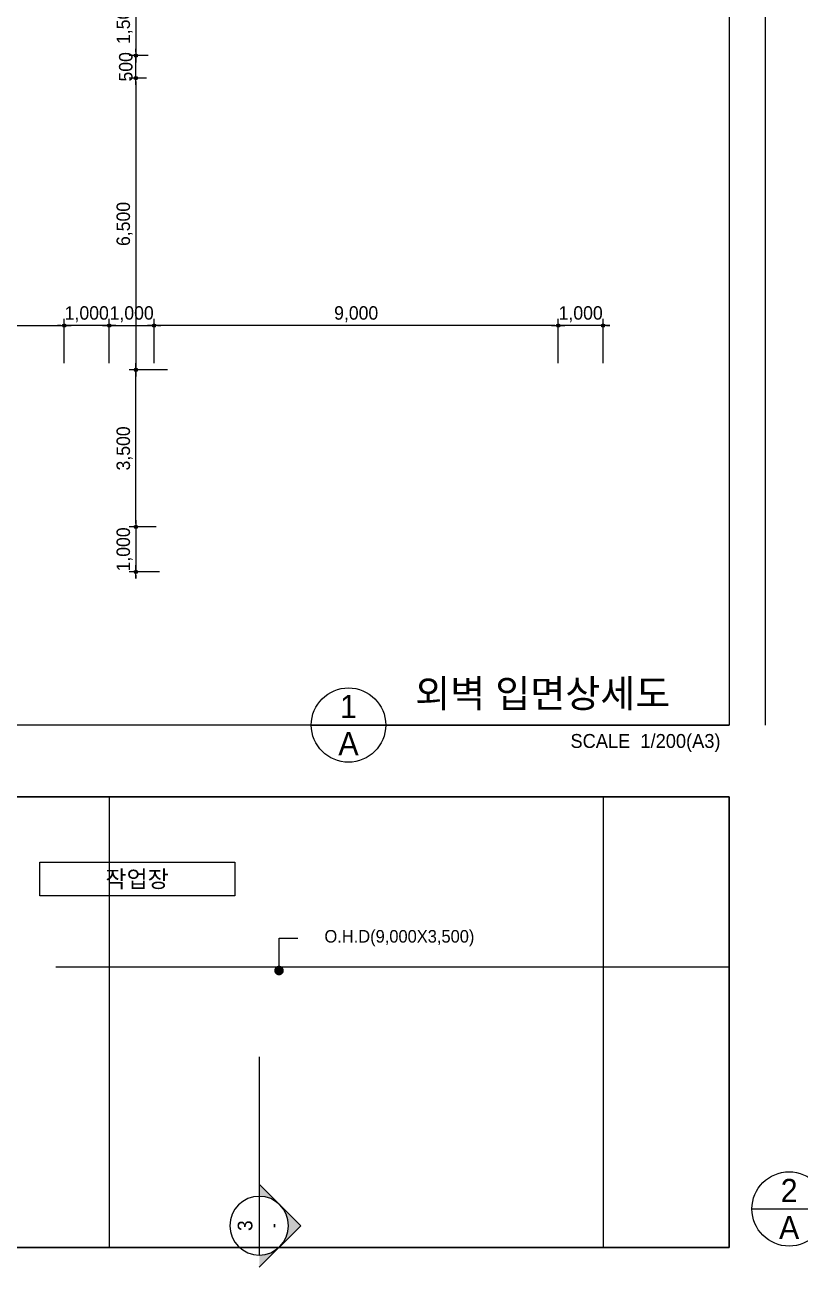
# Model space of a CAD drawing. Header units: millimetres. Extents: x 2569 to 248884, y 2561 to 56321.
# Drawn here: x 102964 to 120231, y 2825 to 30498 of the extents above; entities that cross this region are included whole.
import ezdxf
from ezdxf.enums import TextEntityAlignment as Align
from ezdxf.xclip import XClip

# ---------------------------------------------------------------- set-up
doc = ezdxf.new("R2010")
doc.units = ezdxf.units.MM
doc.linetypes.add('CEN', pattern=[35, 30, -2, 1, -2])
for name, color, linetype in [('4A.TEC CEN', 1, 'CEN'), ('4A.TEC TEXT', 7, 'Continuous'), ('4A.TEC TEXT 2', 3, 'Continuous'), ('4A.TEC 심볼', 7, 'Continuous'), ('MK', 7, 'Continuous'), ('SYM', 1, 'Continuous'), ('㈜SE&C DIM', 7, 'Continuous')]:
    doc.layers.add(name, color=color, linetype=linetype)
doc.layers.add('DEFPOINT', color=135, linetype='Continuous', plot=False)
doc.styles.add('나눔고딕', font='')
doc.styles.add('돋움', font='')
doc.styles.add('돋음체', font='')
doc.styles.get('나눔고딕').set_extended_font_data('Dotum')
doc.styles.get('돋움').set_extended_font_data('Dotum')
doc.styles.get('돋음체').set_extended_font_data('Dotum')
doc.dimstyles.new('DIM_600(외부치수)', dxfattribs={"dimscale": 400, "dimtxt": 3.3, "dimasz": 1, "dimexe": 2, "dimexo": 2, "dimgap": 1, "dimtad": 1, "dimdec": 0, "dimdsep": 46, "dimlunit": 6, "dimtxsty": '나눔고딕', "dimblk1": 'DIMDOT', "dimblk2": 'DIMDOT', "dimsah": 1, "dimcen": 2.5, "dimdle": 1.5, "dimclrd": 8, "dimclre": 8, "dimclrt": 3, "dimadec": 0, "dimazin": 0, "dimtfac": 1, "dimtdec": 0, "dimtix": 1, "dimtmove": 2, "dimatfit": 3, "dimldrblk": 'DIMDOT', "dimfxl": 1, "dimtvp": 1, "dimtolj": 1, "dimtzin": 0, "dimarcsym": 0})

# ---------------------------------------------------------------- blocks, each defined once
blk = doc.blocks.new('dwgFD3B')
at = {"layer": '4A.TEC CEN', "color": 250, "ltscale": 500}
for p, q in [((49194.51, -103936.83, -3333.33), (358000, -103936.83, -3333.33)), ((49194.51, -114936.83, -3333.33), (358000, -114936.83, -3333.33))]:
    blk.add_line(p, q, dxfattribs=at)
at = {"layer": '4A.TEC CEN', "color": 250, "ltscale": 500, "elevation": 11665.32}
blk.add_lwpolyline([(281307.63, -39163.16), (281307.63, -267000)], dxfattribs=at)
blk = doc.blocks.new('단면기호1')
at = {"layer": 'SYM'}
h = blk.add_hatch(color=256, dxfattribs=at)
h.paths.add_polyline_path([(4.24, 4.24, -0.198912), (6, 0), (8.49, 0)])
h.paths.add_polyline_path([(0, 8.49), (-4.24, 4.24, -0.414214), (4.24, 4.24)])
h.paths.add_polyline_path([(-4.24, 4.24), (-8.49, 0), (-6, 0, -0.198912)])
for p in [(-8.49, 0), (8.49, 0)]:
    blk.add_line(p, (0, 8.49), dxfattribs=at)
blk.add_circle((0, 0), 6, dxfattribs=at)
blk = doc.blocks.new('DIMDOT')
at = {"color": 0}
blk.add_line((-2, 0), (2, 0), dxfattribs=at)
for radius in [0.5, 0.25]:
    blk.add_circle((0, 0), radius, dxfattribs=at)
blk = doc.blocks.new('*D67')
at = {"layer": 'Defpoints', "color": 0, "transparency": 16777216}
for p in [(103843, 23799), (94843, 22813), (103843, 22813)]:
    blk.add_point(p, dxfattribs=at)
at = {"layer": '㈜SE&C DIM', "color": 8, "lineweight": -2, "transparency": 16777216}
for p, q in [((94843, 22963), (94843, 23949)), ((103843, 22963), (103843, 23949)), ((94918, 23799), (103768, 23799))]:
    blk.add_line(p, q, dxfattribs=at)
at = {"layer": '㈜SE&C DIM', "color": 8, "lineweight": -2, "transparency": 16777216, "xscale": 75, "yscale": 75, "zscale": 75, "rotation": 180}
blk.add_blockref('DIMDOT', (94843, 23799), dxfattribs=at)
at = {"layer": '㈜SE&C DIM', "color": 8, "lineweight": -2, "transparency": 16777216, "xscale": 75, "yscale": 75, "zscale": 75}
blk.add_blockref('DIMDOT', (103843, 23799), dxfattribs=at)
at = {"layer": '㈜SE&C DIM', "color": 3, "transparency": 16777216, "insert": (99343, 24053), "char_height": 300, "attachment_point": 5, "style": '나눔고딕'}
blk.add_mtext('\\A1;9,000', dxfattribs=at)
blk = doc.blocks.new('*D68')
at = {"layer": 'Defpoints', "color": 0, "transparency": 16777216}
for p in [(103843, 23799), (103843, 22813), (104843, 22813)]:
    blk.add_point(p, dxfattribs=at)
at = {"layer": '㈜SE&C DIM', "color": 8, "lineweight": -2, "transparency": 16777216}
for p, q in [((103843, 22963), (103843, 23949)), ((104843, 22963), (104843, 23949)), ((103768, 23799), (103693, 23799)), ((104843, 23799), (103843, 23799)), ((104918, 23799), (104993, 23799))]:
    blk.add_line(p, q, dxfattribs=at)
at = {"layer": '㈜SE&C DIM', "color": 8, "lineweight": -2, "transparency": 16777216, "xscale": 75, "yscale": 75, "zscale": 75}
blk.add_blockref('DIMDOT', (103843, 23799), dxfattribs=at)
at = {"layer": '㈜SE&C DIM', "color": 8, "lineweight": -2, "transparency": 16777216, "xscale": 75, "yscale": 75, "zscale": 75, "rotation": 180}
blk.add_blockref('DIMDOT', (104843, 23799), dxfattribs=at)
at = {"layer": '㈜SE&C DIM', "color": 3, "transparency": 16777216, "insert": (104343, 24053), "char_height": 300, "attachment_point": 5, "style": '나눔고딕'}
blk.add_mtext('\\A1;1,000', dxfattribs=at)
blk = doc.blocks.new('*D69')
at = {"layer": 'Defpoints', "color": 0, "transparency": 16777216}
for p in [(105843, 23799), (104843, 22813), (105843, 22813)]:
    blk.add_point(p, dxfattribs=at)
at = {"layer": '㈜SE&C DIM', "color": 8, "lineweight": -2, "transparency": 16777216}
for p, q in [((104843, 22963), (104843, 23949)), ((105843, 22963), (105843, 23949)), ((104768, 23799), (104693, 23799)), ((104843, 23799), (105843, 23799)), ((105918, 23799), (105993, 23799))]:
    blk.add_line(p, q, dxfattribs=at)
at = {"layer": '㈜SE&C DIM', "color": 8, "lineweight": -2, "transparency": 16777216, "xscale": 75, "yscale": 75, "zscale": 75}
blk.add_blockref('DIMDOT', (104843, 23799), dxfattribs=at)
at = {"layer": '㈜SE&C DIM', "color": 8, "lineweight": -2, "transparency": 16777216, "xscale": 75, "yscale": 75, "zscale": 75, "rotation": 180}
blk.add_blockref('DIMDOT', (105843, 23799), dxfattribs=at)
at = {"layer": '㈜SE&C DIM', "color": 3, "transparency": 16777216, "insert": (105343, 24053), "char_height": 300, "attachment_point": 5, "style": '나눔고딕'}
blk.add_mtext('\\A1;1,000', dxfattribs=at)
blk = doc.blocks.new('*D70')
at = {"layer": 'Defpoints', "color": 0, "transparency": 16777216}
for p in [(105843, 23799), (105843, 22813), (114843, 22813)]:
    blk.add_point(p, dxfattribs=at)
at = {"layer": '㈜SE&C DIM', "color": 8, "lineweight": -2, "transparency": 16777216}
for p, q in [((105843, 22963), (105843, 23949)), ((114843, 22963), (114843, 23949)), ((114768, 23799), (105918, 23799))]:
    blk.add_line(p, q, dxfattribs=at)
at = {"layer": '㈜SE&C DIM', "color": 8, "lineweight": -2, "transparency": 16777216, "xscale": 75, "yscale": 75, "zscale": 75, "rotation": 180}
blk.add_blockref('DIMDOT', (105843, 23799), dxfattribs=at)
at = {"layer": '㈜SE&C DIM', "color": 8, "lineweight": -2, "transparency": 16777216, "xscale": 75, "yscale": 75, "zscale": 75}
blk.add_blockref('DIMDOT', (114843, 23799), dxfattribs=at)
at = {"layer": '㈜SE&C DIM', "color": 3, "transparency": 16777216, "insert": (110343, 24053), "char_height": 300, "attachment_point": 5, "style": '나눔고딕'}
blk.add_mtext('\\A1;9,000', dxfattribs=at)
blk = doc.blocks.new('*D65')
at = {"layer": 'Defpoints', "color": 0, "transparency": 16777216}
for p in [(114843, 23799), (114843, 22813), (115843, 22813)]:
    blk.add_point(p, dxfattribs=at)
at = {"layer": '㈜SE&C DIM', "color": 8, "lineweight": -2, "transparency": 16777216}
for p, q in [((114843, 22963), (114843, 23949)), ((115843, 22963), (115843, 23949)), ((114768, 23799), (114693, 23799)), ((115843, 23799), (114843, 23799)), ((115918, 23799), (115993, 23799))]:
    blk.add_line(p, q, dxfattribs=at)
at = {"layer": '㈜SE&C DIM', "color": 8, "lineweight": -2, "transparency": 16777216, "xscale": 75, "yscale": 75, "zscale": 75}
blk.add_blockref('DIMDOT', (114843, 23799), dxfattribs=at)
at = {"layer": '㈜SE&C DIM', "color": 8, "lineweight": -2, "transparency": 16777216, "xscale": 75, "yscale": 75, "zscale": 75, "rotation": 180}
blk.add_blockref('DIMDOT', (115843, 23799), dxfattribs=at)
at = {"layer": '㈜SE&C DIM', "color": 3, "transparency": 16777216, "insert": (115343, 24053), "char_height": 300, "attachment_point": 5, "style": '나눔고딕'}
blk.add_mtext('\\A1;1,000', dxfattribs=at)
blk = doc.blocks.new('*D71')
at = {"layer": 'Defpoints', "color": 0, "transparency": 16777216}
for p in [(105438, 22813), (106293, 22813), (106039, 19313)]:
    blk.add_point(p, dxfattribs=at)
at = {"layer": '㈜SE&C DIM', "color": 8, "lineweight": -2, "transparency": 16777216}
for p, q in [((106143, 22813), (105288, 22813)), ((105438, 19388), (105438, 22738)), ((105889, 19313), (105288, 19313))]:
    blk.add_line(p, q, dxfattribs=at)
at = {"layer": '㈜SE&C DIM', "color": 8, "lineweight": -2, "transparency": 16777216, "xscale": 75, "yscale": 75, "zscale": 75}
for p, rotation in [((105438, 22813), 90), ((105438, 19313), 270)]:
    blk.add_blockref('DIMDOT', p, dxfattribs=dict(at, rotation=rotation))
at = {"layer": '㈜SE&C DIM', "color": 3, "transparency": 16777216, "insert": (105184, 21063), "char_height": 300, "attachment_point": 5, "rotation": 90, "style": '나눔고딕'}
blk.add_mtext('\\A1;3,500', dxfattribs=at)
blk = doc.blocks.new('*D72')
at = {"layer": 'Defpoints', "color": 0, "transparency": 16777216}
for p in [(105822, 29313), (105438, 22813), (106293, 22813)]:
    blk.add_point(p, dxfattribs=at)
at = {"layer": '㈜SE&C DIM', "color": 8, "lineweight": -2, "transparency": 16777216}
for p, q in [((105672, 29313), (105288, 29313)), ((105438, 29238), (105438, 22888)), ((106143, 22813), (105288, 22813))]:
    blk.add_line(p, q, dxfattribs=at)
at = {"layer": '㈜SE&C DIM', "color": 8, "lineweight": -2, "transparency": 16777216, "xscale": 75, "yscale": 75, "zscale": 75}
for p, rotation in [((105438, 29313), 90), ((105438, 22813), 270)]:
    blk.add_blockref('DIMDOT', p, dxfattribs=dict(at, rotation=rotation))
at = {"layer": '㈜SE&C DIM', "color": 3, "transparency": 16777216, "insert": (105184, 26063), "char_height": 300, "attachment_point": 5, "rotation": 90, "style": '나눔고딕'}
blk.add_mtext('\\A1;6,500', dxfattribs=at)
blk = doc.blocks.new('*D157')
at = {"layer": 'Defpoints', "color": 0, "transparency": 16777216}
for p in [(105438, 29813), (105858, 29813), (105822, 29313)]:
    blk.add_point(p, dxfattribs=at)
at = {"layer": '㈜SE&C DIM', "color": 8, "lineweight": -2, "transparency": 16777216}
for p, q in [((105438, 29888), (105438, 29963)), ((105708, 29813), (105288, 29813)), ((105438, 29313), (105438, 29813)), ((105672, 29313), (105288, 29313)), ((105438, 29238), (105438, 29163))]:
    blk.add_line(p, q, dxfattribs=at)
at = {"layer": '㈜SE&C DIM', "color": 8, "lineweight": -2, "transparency": 16777216, "xscale": 75, "yscale": 75, "zscale": 75}
for p, rotation in [((105438, 29813), 270), ((105438, 29313), 90)]:
    blk.add_blockref('DIMDOT', p, dxfattribs=dict(at, rotation=rotation))
at = {"layer": '㈜SE&C DIM', "color": 3, "transparency": 16777216, "insert": (105213, 29563), "char_height": 300, "attachment_point": 5, "rotation": 90, "style": '나눔고딕'}
blk.add_mtext('\\A1;500', dxfattribs=at)
blk = doc.blocks.new('*D158')
at = {"layer": 'Defpoints', "color": 0, "transparency": 16777216}
for p in [(105749, 31313), (105438, 29813), (105858, 29813)]:
    blk.add_point(p, dxfattribs=at)
at = {"layer": '㈜SE&C DIM', "color": 8, "lineweight": -2, "transparency": 16777216}
for p, q in [((105599, 31313), (105288, 31313)), ((105438, 31238), (105438, 29888)), ((105708, 29813), (105288, 29813))]:
    blk.add_line(p, q, dxfattribs=at)
at = {"layer": '㈜SE&C DIM', "color": 8, "lineweight": -2, "transparency": 16777216, "xscale": 75, "yscale": 75, "zscale": 75}
for p, rotation in [((105438, 31313), 90), ((105438, 29813), 270)]:
    blk.add_blockref('DIMDOT', p, dxfattribs=dict(at, rotation=rotation))
at = {"layer": '㈜SE&C DIM', "color": 3, "transparency": 16777216, "insert": (105184, 30563), "char_height": 300, "attachment_point": 5, "rotation": 90, "style": '나눔고딕'}
blk.add_mtext('\\A1;1,500', dxfattribs=at)
blk = doc.blocks.new('*D161')
at = {"layer": 'Defpoints', "color": 0, "transparency": 16777216}
for p in [(106039, 19313), (105438, 18313), (106112, 18313)]:
    blk.add_point(p, dxfattribs=at)
at = {"layer": '㈜SE&C DIM', "color": 8, "lineweight": -2, "transparency": 16777216}
for p, q in [((105438, 19388), (105438, 19463)), ((105889, 19313), (105288, 19313)), ((105438, 19313), (105438, 18313)), ((105962, 18313), (105288, 18313)), ((105438, 18238), (105438, 18163))]:
    blk.add_line(p, q, dxfattribs=at)
at = {"layer": '㈜SE&C DIM', "color": 8, "lineweight": -2, "transparency": 16777216, "xscale": 75, "yscale": 75, "zscale": 75}
for p, rotation in [((105438, 19313), 270), ((105438, 18313), 90)]:
    blk.add_blockref('DIMDOT', p, dxfattribs=dict(at, rotation=rotation))
at = {"layer": '㈜SE&C DIM', "color": 3, "transparency": 16777216, "insert": (105184, 18813), "char_height": 300, "attachment_point": 5, "rotation": 90, "style": '나눔고딕'}
blk.add_mtext('\\A1;1,000', dxfattribs=at)

msp = doc.modelspace()

# ---------------------------------------------------------------- linework, layer by layer
msp.add_lwpolyline([(107642.08, 11095.42), (103300.83, 11095.42), (103300.83, 11845.42), (107642.08, 11845.42)], close=True)
at = {"layer": '4A.TEC 심볼'}
for p, q in [((109344.18, 14900.75), (118651.6, 14900.75)), ((119157.82, 4121.57), (130165.24, 4121.57))]:
    msp.add_line(p, q, dxfattribs=at)
at = {"layer": '4A.TEC 심볼', "color": 1}
msp.add_lwpolyline([(108624.62, 9432.12), (108624.62, 10154.75), (109043.64, 10154.75)], dxfattribs=at)
at = {"layer": '4A.TEC 심볼', "color": 1, "const_width": 106.74}
msp.add_lwpolyline([(108624.62, 9485.49, 1), (108624.62, 9378.75, 1)], format="xyb", close=True, dxfattribs=at)
at = {"layer": '4A.TEC 심볼'}
for centre in [(110172.18, 14900.75), (119985.82, 4121.57)]:
    msp.add_circle(centre, 828, dxfattribs=at)
at = {"layer": 'DEFPOINT'}
msp.add_lwpolyline([(91371.6, 3260.75), (91371.6, 53020.75), (119451.6, 53020.75), (119451.6, 14900.75)], dxfattribs=at)
for points in [[(92171.6, 52220.75), (118651.6, 52220.75), (118651.6, 14900.75), (92171.6, 14900.75)], [(92171.6, 13300.75), (118651.6, 13300.75), (118651.6, 3260.75), (92171.6, 3260.75)]]:
    msp.add_lwpolyline(points, close=True, dxfattribs=at)
at = {"layer": 'MK'}
msp.add_line((108184.49, 7510.42), (108184.49, 3095.56), dxfattribs=at)

# ---------------------------------------------------------------- block references
ref = msp.add_blockref('dwgFD3B', (219779.89, 290812.93, -1666.22), dxfattribs=dict(rotation=270))
XClip(ref).set_block_clipping_path([(277512.1863460331, -127608.2871637391), (287552.1863460331, -101128.2871637391)])
at = {"layer": 'MK', "xscale": -108.8969338021861, "yscale": 108.8969338021861, "zscale": 108.8969338021861, "rotation": 270}
msp.add_blockref('단면기호1', (108184.49, 3748.94), dxfattribs=at)

# ---------------------------------------------------------------- texts
at = {"layer": '4A.TEC TEXT', "color": 3, "style": '돋음체'}
msp.add_text('작업장', height=375, dxfattribs=at).set_placement((105465.1, 11470.42), align=Align.MIDDLE_CENTER)
at = {"layer": '4A.TEC TEXT', "style": '돋움'}
msp.add_text('O.H.D(9,000X3,500)', height=280, dxfattribs=at).set_placement((112975.7, 10194.63), align=Align.MIDDLE_RIGHT)
at = {"layer": '4A.TEC TEXT 2', "color": 3, "style": '나눔고딕'}
msp.add_text('외벽 입면상세도', height=621, dxfattribs=at).set_placement((111657.96, 15107.75), align=Align.BOTTOM_LEFT)
for s, p in [('1', (110172.18, 15314.75)), ('A', (110172.18, 14486.75)), ('2', (119985.82, 4535.57)), ('A', (119985.82, 3707.57))]:
    msp.add_text(s, height=517.5, dxfattribs=at).set_placement(p, align=Align.MIDDLE)
msp.add_text('SCALE  1/200(A3)', height=310.5, dxfattribs=at).set_placement((118457.2, 14297.47), align=Align.BOTTOM_RIGHT)
at = {"layer": 'MK', "style": '돋움'}
msp.add_text('3', height=326.69, rotation=90, dxfattribs=at).set_placement((108031.47, 3748.94), align=Align.CENTER)
at = {"layer": 'MK', "style": '돋움', "width": 0.7}
msp.add_text('-', height=326.69, rotation=90, dxfattribs=at).set_placement((108647.1, 3748.94), align=Align.CENTER)

# ---------------------------------------------------------------- dimensions: what is measured, and where the dimension line sits
at = {"layer": '㈜SE&C DIM'}
for base, p1, p2, angle, picture, middle in [((105438.28, 29813.33, -55000), (105749.24, 31313.33, -55000), (105858.05, 29813.33, -55000), 270, '*D158', (105184.18, 30563.33, -55000)), ((105438.28, 29813.33, -55000), (105821.78, 29313.33, -55000), (105858.05, 29813.33, -55000), 90, '*D157', (105213.08, 29563.33, -55000)), ((105438.28, 22813.33, -55000), (105821.78, 29313.33, -55000), (106293.28, 22813.33, -55000), 270, '*D72', (105184.18, 26063.33, -55000)), ((103843.05, 23798.59, -11249.76), (104843.05, 22813.33, -11249.76), (103843.05, 22813.33, -11249.76), 180, '*D68', (104343.05, 24052.69, -11249.76)), ((105843.05, 23798.59, -11249.76), (114843.05, 22813.33, -11249.76), (105843.05, 22813.33, -11249.76), 180, '*D70', (110343.05, 24052.69, -11249.76)), ((114843.05, 23798.59, -11249.76), (115843.05, 22813.33, -11249.76), (114843.05, 22813.33, -11249.76), 180, '*D65', (115343.05, 24052.69, -11249.76)), ((105438.28, 22813.33, -55000), (106039.39, 19313.33, -55000), (106293.28, 22813.33, -55000), 90, '*D71', (105184.18, 21063.33, -55000)), ((105438.28, 18313.33, -55000), (106039.39, 19313.33, -55000), (106111.93, 18313.33, -55000), 270, '*D161', (105184.18, 18813.33, -55000))]:
    dim = msp.add_linear_dim(base=base, p1=p1, p2=p2, angle=angle, dimstyle='DIM_600(외부치수)', override={"dimscale": 75, "dimtxt": 4}, dxfattribs=at)
    dim.commit()
    dim.dimension.update_dxf_attribs({"geometry": picture, "text_midpoint": middle})
for base, p1, p2, picture, middle in [((103843.05, 23798.59, -11249.76), (94843.05, 22813.33, -11249.76), (103843.05, 22813.33, -11249.76), '*D67', (99343.05, 24052.69, -11249.76)), ((105843.05, 23798.59, -11249.76), (104843.05, 22813.33, -11249.76), (105843.05, 22813.33, -11249.76), '*D69', (105343.05, 24052.69, -11249.76))]:
    dim = msp.add_linear_dim(base=base, p1=p1, p2=p2, dimstyle='DIM_600(외부치수)', override={"dimscale": 75, "dimtxt": 4}, dxfattribs=at)
    dim.commit()
    dim.dimension.update_dxf_attribs({"geometry": picture, "text_midpoint": middle})

doc.saveas('drawing.dxf')
